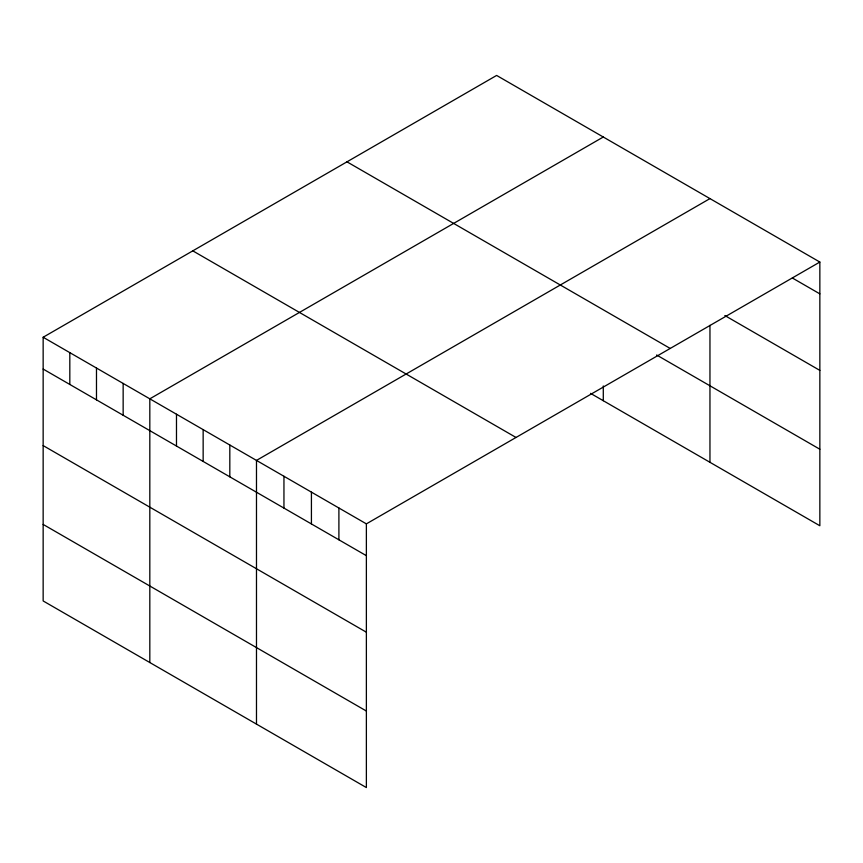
<?xml version="1.0" encoding="UTF-8"?>
<svg xmlns="http://www.w3.org/2000/svg" width="863" height="863" viewBox="0 0 863 863"><rect width="100%" height="100%" fill="white"/><g stroke="black" fill="none" stroke-linecap="round" stroke-linejoin="round"><path stroke-width="1.29" d="M819.85 262.05L366.376 523.863L366.376 787.563L43.15 600.95L43.15 337.25L496.624 75.437L819.85 262.05L819.85 525.75L590.54 393.355M603.291 137.012L149.817 398.825L149.817 662.536M709.958 198.598L256.484 460.411L256.484 724.122M792.374 278.005L819.85 293.862M724.834 315.534L819.85 370.389M346.98 161.834L670.206 348.447M656.624 354.995L819.85 449.235M192.794 250.853L516.02 437.465M43.15 337.25L366.376 523.863M43.15 369.062L366.376 555.675M43.15 445.588L366.376 632.201M43.15 524.424L366.376 711.036M709.958 325.34L709.958 462.309M603.291 385.955L603.291 400.723M338.9 507.994L338.9 539.817M311.424 492.137L311.424 523.949M283.949 476.268L283.949 508.091M229.817 445.017L229.817 476.829M203.15 429.623L203.15 461.435M176.484 414.229L176.484 446.042M123.15 383.431L123.15 415.243M96.483 368.037L96.483 399.849M69.817 352.643L69.817 384.456"/></g></svg>
